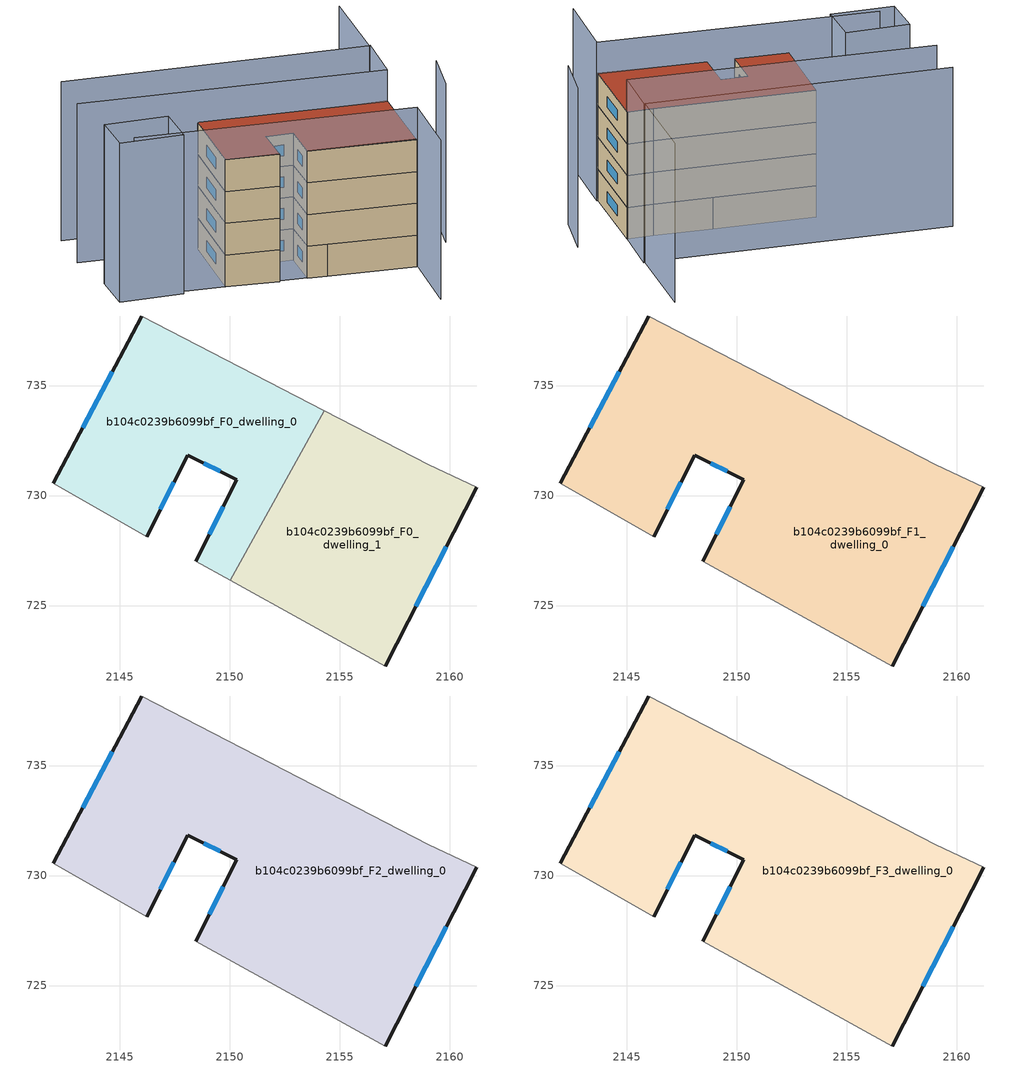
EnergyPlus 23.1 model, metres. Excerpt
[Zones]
b104c0239b6099bf_F0_dwelling_0
 floor ground (EU_floor_Construction): 2154.3,733.86 2150.03,726.15 2148.46,727.01 2150.31,730.72 2148.08,731.84 2146.22,728.13 2141.98,730.55 2145.99,738.16 z0
 wall outside (EU_wall_Construction): 2146.22,728.13 2148.08,731.84 2150.31,730.72 2148.46,727.01 / 2145.99,738.16 2141.98,730.55 z0:3
 wall adiabatic (EU_wall_Construction): 2141.98,730.55 2146.22,728.13 / 2154.3,733.86 2145.99,738.16 / 2148.46,727.01 2150.03,726.15 z0:3
 wall to b104c0239b6099bf_F0_dwelling_1 (EU_wall_Construction): 2150.03,726.15 2154.3,733.86 z0:3
 window (EU_Window_Construction): 2149.7,729.49 2149.08,728.25 / 2148.83,731.47 2149.57,731.1 / 2146.84,729.37 2147.46,730.61 / 2144.66,735.63 2143.32,733.09 z1:2
b104c0239b6099bf_F0_dwelling_1
 floor ground (EU_floor_Construction): 2159.05,731.39 2161.22,730.38 2157.07,722.25 2150.03,726.15 2154.3,733.86 z0
 wall outside (EU_wall_Construction): 2157.07,722.25 2161.22,730.38 z0:3
 wall adiabatic (EU_wall_Construction): 2161.22,730.38 2159.05,731.39 2154.3,733.86 / 2150.03,726.15 2157.07,722.25 z0:3
 window (EU_Window_Construction): 2158.46,724.96 2159.84,727.67 z1:2
b104c0239b6099bf_F1_dwelling_0
 floor to b104c0239b6099bf_F0_dwelling_0 (EU_floor_Construction): 2154.29,733.86 2150.03,726.15 2148.46,727.01 2150.31,730.72 2148.08,731.84 2146.22,728.13 2141.98,730.55 2145.99,738.16 z3
 floor to b104c0239b6099bf_F0_dwelling_1 (EU_floor_Construction): 2159.05,731.39 2161.22,730.38 2157.07,722.25 2150.03,726.15 2154.29,733.86 z3
 wall outside (EU_wall_Construction): 2157.07,722.25 2161.22,730.38 / 2146.22,728.13 2148.08,731.84 2150.31,730.72 2148.46,727.01 / 2145.99,738.16 2141.98,730.55 z3:6
 wall adiabatic (EU_wall_Construction): 2148.46,727.01 2157.07,722.25 / 2141.98,730.55 2146.22,728.13 / 2161.22,730.38 2159.05,731.39 2145.99,738.16 z3:6
 window (EU_Window_Construction): 2158.46,724.96 2159.84,727.67 / 2149.7,729.49 2149.08,728.25 / 2148.83,731.47 2149.57,731.1 / 2146.84,729.37 2147.46,730.61 / 2144.66,735.63 2143.32,733.09 z4:5
b104c0239b6099bf_F2_dwelling_0
 floor to b104c0239b6099bf_F1_dwelling_0 (EU_floor_Construction): 2159.05,731.39 2161.22,730.38 2157.07,722.25 2148.46,727.01 2150.31,730.72 2148.08,731.84 2146.22,728.13 2141.98,730.55 2145.99,738.16 z6
 wall outside (EU_wall_Construction): 2157.07,722.25 2161.22,730.38 / 2146.22,728.13 2148.08,731.84 2150.31,730.72 2148.46,727.01 / 2145.99,738.16 2141.98,730.55 z6:9
 wall adiabatic (EU_wall_Construction): 2148.46,727.01 2157.07,722.25 / 2141.98,730.55 2146.22,728.13 / 2161.22,730.38 2159.05,731.39 2145.99,738.16 z6:9
 window (EU_Window_Construction): 2158.46,724.96 2159.84,727.67 / 2149.7,729.49 2149.08,728.25 / 2148.83,731.47 2149.57,731.1 / 2146.84,729.37 2147.46,730.61 / 2144.66,735.63 2143.32,733.09 z7:8
b104c0239b6099bf_F3_dwelling_0
 floor to b104c0239b6099bf_F2_dwelling_0 (EU_floor_Construction): 2159.05,731.39 2161.22,730.38 2157.07,722.25 2148.46,727.01 2150.31,730.72 2148.08,731.84 2146.22,728.13 2141.98,730.55 2145.99,738.16 z9
 wall outside (EU_wall_Construction): 2157.07,722.25 2161.22,730.38 / 2146.22,728.13 2148.08,731.84 2150.31,730.72 2148.46,727.01 / 2145.99,738.16 2141.98,730.55 z9:12
 wall adiabatic (EU_wall_Construction): 2148.46,727.01 2157.07,722.25 / 2141.98,730.55 2146.22,728.13 / 2161.22,730.38 2159.05,731.39 2145.99,738.16 z9:12
 window (EU_Window_Construction): 2158.46,724.96 2159.84,727.67 / 2149.7,729.49 2149.08,728.25 / 2148.83,731.47 2149.57,731.1 / 2146.84,729.37 2147.46,730.61 / 2144.66,735.63 2143.32,733.09 z10:11
 roof outside (EU_roof_Construction): 2157.07,722.25 2161.22,730.38 2159.05,731.39 2145.99,738.16 2141.98,730.55 2146.22,728.13 2148.08,731.84 2150.31,730.72 2148.46,727.01 z12
shading: 2162.65,724.45 2165.51,728.63 / 2134.76,734.41 2157.26,722.4 / 2157.26,722.4 2153.65,715.64 / 2163.73,735.11 2161.1,730.15 / 2161.1,730.15 2136.35,743.27 / 2167.77,743.25 2163.63,735.11 / 2163.63,735.11 2138.75,747.78 / 2134.9,738.32 2140.19,735.83 / 2140.19,735.83 2138.36,731.93 / 2138.36,731.93 2133.07,734.42 / 2133.07,734.42 2134.9,738.32 z0:15
[Building]
EU S2 Campaign: North Axis=0; Terrain=City; Solar Distribution=FullExterior
[Site:Location]
Bologna: Latitude=44.5; Longitude=11.25; Time Zone=1; Elevation=37
[SizingPeriod:WeatherFileDays]
AnnualSizingPeriod: Begin Month=1; Begin Day of Month=1; End Month=12; End Day of Month=31; Day of Week for Start Day=Monday; Use Weather File Daylight Saving Period=No; Use Weather File Rain and Snow Indicators=No
[MATERIAL]
EU_InternalMass_Material: Roughness=MediumRough; Thickness=0.1; Conductivity=1; Density=1800; Specific Heat=900; Thermal Absorptance=0.9; Solar Absorptance=0.7; Visible Absorptance=0.7
[MATERIAL:NOMASS] Roughness=MediumRough; Thermal Absorptance=0.9; Solar Absorptance=0.7; Visible Absorptance=0.7
Name | Thermal Resistance
EU_wall_NoMass | 0.937881
EU_roof_NoMass | 0.548572
EU_floor_NoMass | 0.71348
[WINDOWMATERIAL:SIMPLEGLAZINGSYSTEM]
EU_Window_SimpleGlazing: UFactor=4.25633; Solar Heat Gain Coefficient=0.85; Visible Transmittance=0.85
[CONSTRUCTION]
EU_wall_Construction: EU_wall_NoMass
EU_roof_Construction: EU_roof_NoMass
EU_floor_Construction: EU_floor_NoMass
EU_InternalMass_Construction: EU_InternalMass_Material
EU_Window_Construction: EU_Window_SimpleGlazing
[ZONE] Type=1; Multiplier=1; Ceiling Height=autocalculate; Floor Area=autocalculate; Part of Total Floor Area=Yes
Name | Volume
b104c0239b6099bf_F0_dwelling_0 | 211.704
b104c0239b6099bf_F1_dwelling_0 | 423.426
b104c0239b6099bf_F2_dwelling_0; b104c0239b6099bf_F3_dwelling_0 | 423.437
b104c0239b6099bf_F0_dwelling_1 | 211.723
[INTERNALMASS] Construction=EU_InternalMass_Construction
Name | Zone or ZoneList | Surface Area
b104c0239b6099bf_F0_dwelling_0_EU_InternalMass | b104c0239b6099bf_F0_dwelling_0 | 70.5682
b104c0239b6099bf_F0_dwelling_1_EU_InternalMass | b104c0239b6099bf_F0_dwelling_1 | 70.5742
b104c0239b6099bf_F1_dwelling_0_EU_InternalMass | b104c0239b6099bf_F1_dwelling_0 | 141.146
b104c0239b6099bf_F2_dwelling_0_EU_InternalMass | b104c0239b6099bf_F2_dwelling_0 | 141.146
b104c0239b6099bf_F3_dwelling_0_EU_InternalMass | b104c0239b6099bf_F3_dwelling_0 | 141.146
[OTHEREQUIPMENT] Fuel Type=Electricity; Design Level Calculation Method=Watts/Area; Power per Zone Floor Area=1; Fraction Latent=0; Fraction Radiant=0; Fraction Lost=0; Carbon Dioxide Generation Rate=0; EndUse Subcategory=EU_Step8_InternalGains
Name | Zone or ZoneList or Space or SpaceList | Schedule
EU_Step8_InternalGain_b104c0239b6099bf_F0_dwelling_0_f000 | b104c0239b6099bf_F0_dwelling_0 | EU_Step8_GainSchedule_b104c0239b6099bf_F0_dwelling_0_f000
EU_Step8_InternalGain_b104c0239b6099bf_F0_dwelling_1_f000 | b104c0239b6099bf_F0_dwelling_1 | EU_Step8_GainSchedule_b104c0239b6099bf_F0_dwelling_1_f000
EU_Step8_InternalGain_b104c0239b6099bf_F1_dwelling_0_f000 | b104c0239b6099bf_F1_dwelling_0 | EU_Step8_GainSchedule_b104c0239b6099bf_F1_dwelling_0_f000
EU_Step8_InternalGain_b104c0239b6099bf_F2_dwelling_0_f000 | b104c0239b6099bf_F2_dwelling_0 | EU_Step8_GainSchedule_b104c0239b6099bf_F2_dwelling_0_f000
EU_Step8_InternalGain_b104c0239b6099bf_F3_dwelling_0_f000 | b104c0239b6099bf_F3_dwelling_0 | EU_Step8_GainSchedule_b104c0239b6099bf_F3_dwelling_0_f000
[ZONEVENTILATION:DESIGNFLOWRATE] Schedule=EU_AlwaysOn; Design Flow Rate Calculation Method=AirChanges/Hour; Air Changes per Hour=0.687892; Ventilation Type=Natural; Fan Pressure Rise=0; Fan Total Efficiency=1; Constant Term Coefficient=1; Temperature Term Coefficient=0; Velocity Term Coefficient=0; Velocity Squared Term Coefficient=0; Minimum Indoor Temperature=-100; Maximum Indoor Temperature=100; Delta Temperature=-100; Minimum Outdoor Temperature=-100; Maximum Outdoor Temperature=100; Maximum Wind Speed=40
Name | Zone or ZoneList or Space or SpaceList
EU_ConstantAir_b104c0239b6099bf_F0_dwelling_0 | b104c0239b6099bf_F0_dwelling_0
EU_ConstantAir_b104c0239b6099bf_F0_dwelling_1 | b104c0239b6099bf_F0_dwelling_1
EU_ConstantAir_b104c0239b6099bf_F1_dwelling_0 | b104c0239b6099bf_F1_dwelling_0
EU_ConstantAir_b104c0239b6099bf_F2_dwelling_0 | b104c0239b6099bf_F2_dwelling_0
EU_ConstantAir_b104c0239b6099bf_F3_dwelling_0 | b104c0239b6099bf_F3_dwelling_0
[HVACTEMPLATE:THERMOSTAT] Constant Heating Setpoint=20; Constant Cooling Setpoint=50
EU_HeatOnly_b104c0239b6099bf_F0_dwelling_0; EU_HeatOnly_b104c0239b6099bf_F0_dwelling_1; EU_HeatOnly_b104c0239b6099bf_F1_dwelling_0; EU_HeatOnly_b104c0239b6099bf_F2_dwelling_0; EU_HeatOnly_b104c0239b6099bf_F3_dwelling_0
[HVACTEMPLATE:ZONE:IDEALLOADSAIRSYSTEM] System Availability Schedule=EU_AlwaysOn; Maximum Heating Supply Air Temperature=50; Minimum Cooling Supply Air Temperature=13; Maximum Heating Supply Air Humidity Ratio=0.0156; Minimum Cooling Supply Air Humidity Ratio=0.0077; Heating Limit=NoLimit; Cooling Limit=NoLimit; Heating Availability Schedule=EU_AlwaysOn; Cooling Availability Schedule=EU_CoolingOff; Dehumidification Control Type=ConstantSensibleHeatRatio; Cooling Sensible Heat Ratio=0.7; Dehumidification Setpoint=60; Humidification Control Type=None; Humidification Setpoint=30; Outdoor Air Method=None; Outdoor Air Flow Rate per Person=0.00944; Outdoor Air Flow Rate per Zone Floor Area=0; Outdoor Air Flow Rate per Zone=0; Demand Controlled Ventilation Type=None; Outdoor Air Economizer Type=NoEconomizer; Heat Recovery Type=None; Sensible Heat Recovery Effectiveness=0.7; Latent Heat Recovery Effectiveness=0.65
Name | Template Thermostat
b104c0239b6099bf_F0_dwelling_0 | EU_HeatOnly_b104c0239b6099bf_F0_dwelling_0
b104c0239b6099bf_F0_dwelling_1 | EU_HeatOnly_b104c0239b6099bf_F0_dwelling_1
b104c0239b6099bf_F1_dwelling_0 | EU_HeatOnly_b104c0239b6099bf_F1_dwelling_0
b104c0239b6099bf_F2_dwelling_0 | EU_HeatOnly_b104c0239b6099bf_F2_dwelling_0
b104c0239b6099bf_F3_dwelling_0 | EU_HeatOnly_b104c0239b6099bf_F3_dwelling_0
[SIZING:ZONE] Zone Cooling Design Supply Air Temperature Input Method=SupplyAirTemperature; Zone Cooling Design Supply Air Temperature=13; Zone Heating Design Supply Air Temperature Input Method=SupplyAirTemperature; Zone Heating Design Supply Air Temperature=50; Zone Cooling Design Supply Air Humidity Ratio=0.008; Zone Heating Design Supply Air Humidity Ratio=0.008; Cooling Design Air Flow Method=DesignDay; Cooling Design Air Flow Rate=0; Cooling Minimum Air Flow per Zone Floor Area=0.000762; Cooling Minimum Air Flow=0; Cooling Minimum Air Flow Fraction=0.2; Heating Design Air Flow Method=DesignDay; Heating Design Air Flow Rate=0; Heating Maximum Air Flow per Zone Floor Area=0.002032; Heating Maximum Air Flow=0.141576; Heating Maximum Air Flow Fraction=0.3; Account for Dedicated Outdoor Air System=No; Dedicated Outdoor Air System Control Strategy=NeutralSupplyAir; Dedicated Outdoor Air Low Setpoint Temperature for Design=autosize; Dedicated Outdoor Air High Setpoint Temperature for Design=autosize; Zone Load Sizing Method=Sensible Load Only No Latent Load; Zone Latent Cooling Design Supply Air Humidity Ratio Input Method=HumidityRatioDifference; Zone Cooling Design Supply Air Humidity Ratio Difference=0.005; Zone Latent Heating Design Supply Air Humidity Ratio Input Method=HumidityRatioDifference; Zone Humidification Design Supply Air Humidity Ratio Difference=0.005
b104c0239b6099bf_F0_dwelling_0; b104c0239b6099bf_F0_dwelling_1; b104c0239b6099bf_F1_dwelling_0; b104c0239b6099bf_F2_dwelling_0; b104c0239b6099bf_F3_dwelling_0
[SCHEDULE:CONSTANT]
Name | Hourly Value
EU_AlwaysOn | 1
EU_CoolingOff | 0
[SCHEDULE:FILE] Column Number=1; Rows to Skip at Top=0; Number of Hours of Data=8760; Column Separator=Comma; Interpolate to Timestep=No; Minutes per Item=60; Adjust Schedule for Daylight Savings=Yes
Name | File
EU_Step8_GainSchedule_b104c0239b6099bf_F0_dwelling_0_f000 | ../../schedules/b104c0239b6099bf/b104c0239b6099bf_F0_dwelling_0_f000_gain.csv
EU_Step8_GainSchedule_b104c0239b6099bf_F0_dwelling_1_f000 | ../../schedules/b104c0239b6099bf/b104c0239b6099bf_F0_dwelling_1_f000_gain.csv
EU_Step8_GainSchedule_b104c0239b6099bf_F1_dwelling_0_f000 | ../../schedules/b104c0239b6099bf/b104c0239b6099bf_F1_dwelling_0_f000_gain.csv
EU_Step8_GainSchedule_b104c0239b6099bf_F2_dwelling_0_f000 | ../../schedules/b104c0239b6099bf/b104c0239b6099bf_F2_dwelling_0_f000_gain.csv
EU_Step8_GainSchedule_b104c0239b6099bf_F3_dwelling_0_f000 | ../../schedules/b104c0239b6099bf/b104c0239b6099bf_F3_dwelling_0_f000_gain.csv
